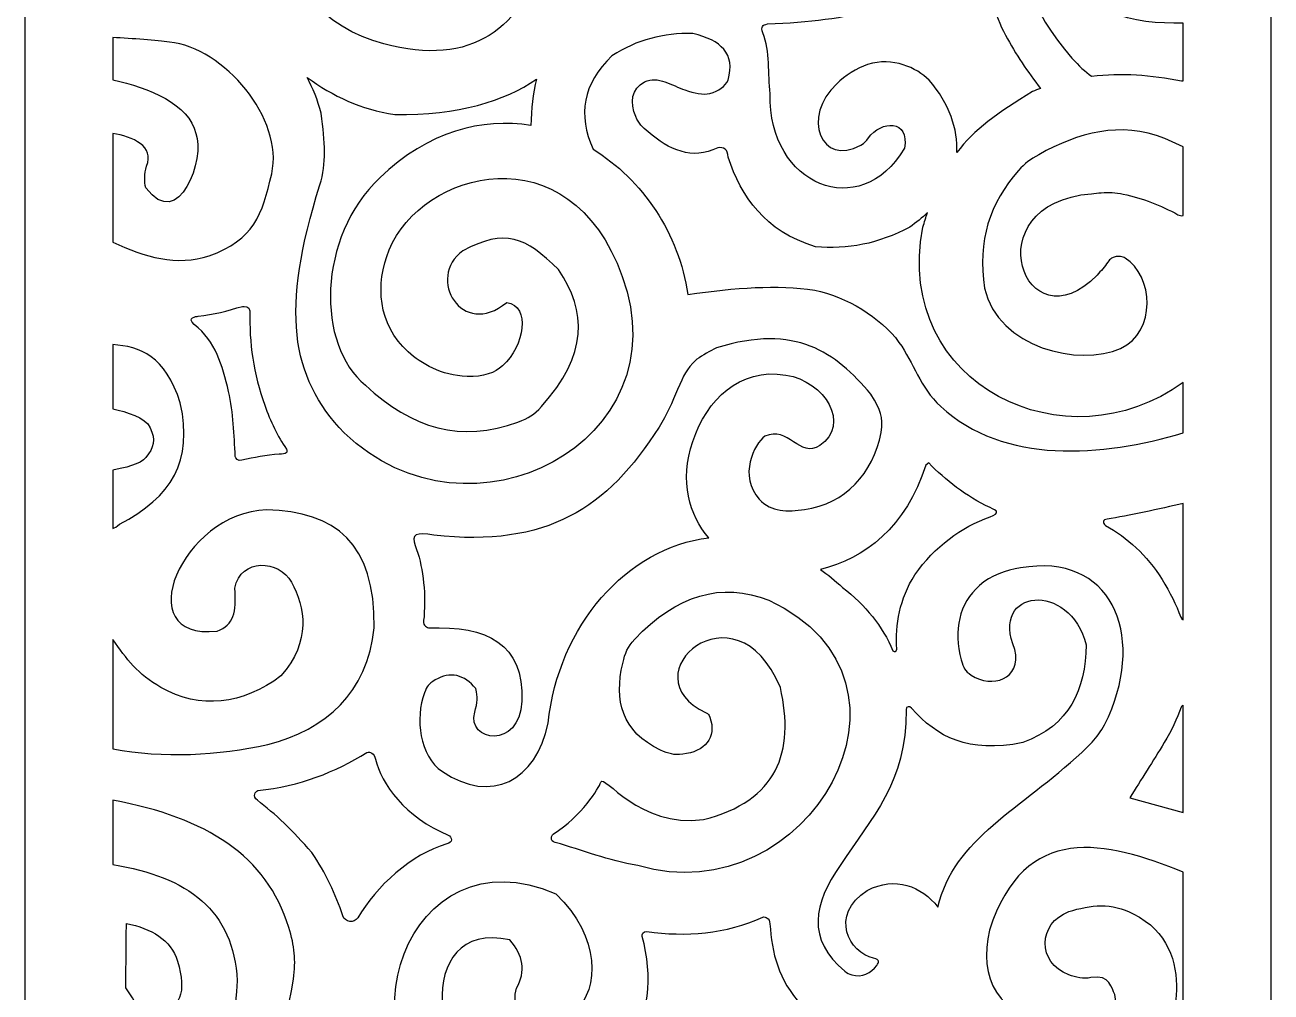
# Model space of a CAD drawing. Header units: centimetres. Extents: x 10.5 to 15.8, y -9 to 9.
# Drawn here: x 10.48 to 15.75, y -4.9 to -0.8 of the extents above; entities that cross this region are included whole.
import ezdxf

# ---------------------------------------------------------------- set-up
doc = ezdxf.new("R2010")
doc.units = ezdxf.units.CM
doc.header["$MEASUREMENT"] = 0
doc.layers.add('layer 1', color=7, linetype='Continuous')

msp = doc.modelspace()

# ---------------------------------------------------------------- linework, layer by layer
at = {"layer": 'layer 1', "color": 250, "lineweight": 30}
for points, knots in [([(10.48313, 9.00077), (10.48313, 9.00077), (15.75445, 9.00077), (15.75445, 9.00077), (15.75445, 9.00077), (15.75445, 9.00077), (15.75445, -9.00021), (15.75445, -9.00021), (15.75445, -9.00021), (15.75445, -9.00021), (10.48313, -9.00021), (10.48313, -9.00021), (10.48313, -9.00021), (10.48313, -9.00021), (10.48313, 9.00077), (10.48313, 9.00077)], [0, 0, 0, 0, 0.2, 0.2, 0.2, 0.2, 0.4, 0.4, 0.4, 0.4, 0.6, 0.6, 0.6, 0.6, 1, 1, 1, 1]), ([(11.84746, 0.63231), (11.84524, 0.63609), (11.84256, 0.63748), (11.83888, 0.63365), (11.83888, 0.63365), (11.83698, 0.61345), (11.83032, 0.59316), (11.82248, 0.57278), (11.82248, 0.57278), (11.7802, 0.47062), (11.73237, 0.41121), (11.65784, 0.32519), (11.65784, 0.32519), (11.28173, -0.02524), (11.49362, -0.75707), (12.00097, -0.88414), (12.00097, -0.88414), (12.37638, -0.98494), (12.58969, -0.81953), (12.67986, -0.49241), (12.67986, -0.49241), (12.72463, -0.03879), (12.49778, 0.04256), (12.23344, 0.07254), (12.23344, 0.07254), (12.14661, 0.06603), (12.12726, 0.06103), (12.06172, 0.02342), (12.06172, 0.02342), (11.94665, -0.0846), (11.92138, -0.20631), (12.00341, -0.31719), (12.00341, -0.31719), (12.17148, -0.46255), (12.24727, -0.2171), (12.39276, -0.25636), (12.39276, -0.25636), (12.42144, -0.26411), (12.46099, -0.31077), (12.4732, -0.3432), (12.4732, -0.3432), (12.5145, -0.45298), (12.4028, -0.58828), (12.26174, -0.63956), (12.26174, -0.63956), (12.19434, -0.66406), (12.12726, -0.65722), (12.03374, -0.64499), (12.03374, -0.64499), (11.56793, -0.46732), (11.6287, 0.07791), (11.97838, 0.29279), (11.97838, 0.29279), (12.01198, 0.31339), (11.9992, 0.31312), (11.98101, 0.3476), (11.98101, 0.3476), (11.92677, 0.45034), (11.87295, 0.52156), (11.84746, 0.63231)], [0, 0, 0, 0, 0.0625, 0.0625, 0.0625, 0.0625, 0.125, 0.125, 0.125, 0.125, 0.1875, 0.1875, 0.1875, 0.1875, 0.25, 0.25, 0.25, 0.25, 0.3125, 0.3125, 0.3125, 0.3125, 0.375, 0.375, 0.375, 0.375, 0.4375, 0.4375, 0.4375, 0.4375, 0.5, 0.5, 0.5, 0.5, 0.5625, 0.5625, 0.5625, 0.5625, 0.625, 0.625, 0.625, 0.625, 0.6875, 0.6875, 0.6875, 0.6875, 0.75, 0.75, 0.75, 0.75, 0.8125, 0.8125, 0.8125, 0.8125, 0.875, 0.875, 0.875, 0.875, 1, 1, 1, 1]), ([(15.38258, -0.36883), (15.38258, -0.36883), (15.38258, -0.54418), (15.38258, -0.54418), (15.38258, -0.54418), (15.33068, -0.5501), (15.26731, -0.55724), (15.23182, -0.55608), (15.23182, -0.55608), (15.2036, -0.55551), (15.17781, -0.53897), (15.16893, -0.50288), (15.16893, -0.50288), (15.1665, -0.47547), (15.1641, -0.44806), (15.16167, -0.42063), (15.16167, -0.42063), (15.10354, -0.22291), (14.90552, -0.283), (14.89197, -0.44363), (14.89197, -0.44363), (14.93241, -0.77955), (15.17488, -0.79881), (15.38258, -0.79709), (15.38258, -0.79709), (15.38258, -0.79709), (15.38258, -1.04076), (15.38258, -1.04076), (15.38258, -1.04076), (15.38258, -1.04076), (15.37499, -1.04076), (15.37499, -1.04076), (15.37499, -1.04076), (15.37499, -1.04076), (15.37499, -1.04168), (15.37499, -1.04168), (15.37499, -1.04168), (15.24739, -1.01522), (15.1215, -1.00609), (14.99525, -1.02164), (14.99525, -1.02164), (14.96871, -1.00276), (14.94089, -0.97782), (14.91214, -0.94518), (14.91214, -0.94518), (14.73455, -0.74364), (14.65931, -0.53509), (14.7665, -0.31413), (14.7665, -0.31413), (14.87774, -0.18587), (15.01692, -0.12278), (15.20581, -0.17579), (15.20581, -0.17579), (15.30535, -0.2221), (15.35543, -0.28947), (15.38258, -0.36883)], [0, 0, 0, 0, 0.0666667, 0.0666667, 0.0666667, 0.0666667, 0.1333333, 0.1333333, 0.1333333, 0.1333333, 0.2, 0.2, 0.2, 0.2, 0.2666667, 0.2666667, 0.2666667, 0.2666667, 0.3333333, 0.3333333, 0.3333333, 0.3333333, 0.4, 0.4, 0.4, 0.4, 0.4666667, 0.4666667, 0.4666667, 0.4666667, 0.5333333, 0.5333333, 0.5333333, 0.5333333, 0.6, 0.6, 0.6, 0.6, 0.6666667, 0.6666667, 0.6666667, 0.6666667, 0.7333333, 0.7333333, 0.7333333, 0.7333333, 0.8, 0.8, 0.8, 0.8, 0.8666667, 0.8666667, 0.8666667, 0.8666667, 1, 1, 1, 1]), ([(14.48356, -0.54631), (14.20298, -0.73165), (13.97998, -0.78649), (13.62358, -0.80015), (13.62358, -0.80015), (13.60322, -0.8052), (13.59574, -0.8111), (13.60454, -0.83809), (13.60454, -0.83809), (13.63647, -0.9181), (13.62582, -1.00995), (13.63535, -1.09566), (13.63535, -1.09566), (13.62683, -1.48342), (14.01703, -1.64342), (14.20328, -1.32623), (14.20328, -1.32623), (14.22694, -1.20205), (14.10347, -1.20882), (14.0512, -1.28186), (14.0512, -1.28186), (14.04021, -1.29721), (14.03687, -1.30301), (14.01953, -1.31277), (14.01953, -1.31277), (13.84974, -1.40836), (13.76786, -1.19165), (13.91716, -1.05324), (13.91716, -1.05324), (13.95213, -1.02083), (14.002, -0.98663), (14.04768, -0.9723), (14.04768, -0.9723), (14.15592, -0.93833), (14.25306, -0.98587), (14.30832, -1.03746), (14.30832, -1.03746), (14.39333, -1.13907), (14.43082, -1.24483), (14.42496, -1.34467), (14.42496, -1.34467), (14.49863, -1.24619), (14.59638, -1.17727), (14.74593, -1.08609), (14.74593, -1.08609), (14.75719, -1.08158), (14.76841, -1.07734), (14.77965, -1.07329), (14.77965, -1.07329), (14.7253, -1.00288), (14.67454, -0.9289), (14.63059, -0.8481), (14.63059, -0.8481), (14.58693, -0.76014), (14.55288, -0.66257), (14.52843, -0.55537), (14.52843, -0.55537), (14.52247, -0.54888), (14.5218, -0.52259), (14.48356, -0.54631)], [0, 0, 0, 0, 0.0625, 0.0625, 0.0625, 0.0625, 0.125, 0.125, 0.125, 0.125, 0.1875, 0.1875, 0.1875, 0.1875, 0.25, 0.25, 0.25, 0.25, 0.3125, 0.3125, 0.3125, 0.3125, 0.375, 0.375, 0.375, 0.375, 0.4375, 0.4375, 0.4375, 0.4375, 0.5, 0.5, 0.5, 0.5, 0.5625, 0.5625, 0.5625, 0.5625, 0.625, 0.625, 0.625, 0.625, 0.6875, 0.6875, 0.6875, 0.6875, 0.75, 0.75, 0.75, 0.75, 0.8125, 0.8125, 0.8125, 0.8125, 0.875, 0.875, 0.875, 0.875, 1, 1, 1, 1]), ([(15.38258, -2.31654), (15.38258, -2.31654), (15.38258, -2.53), (15.38258, -2.53), (15.38258, -2.53), (15.04188, -2.63288), (14.6218, -2.6647), (14.35696, -2.41841), (14.35696, -2.41841), (14.26734, -2.33509), (14.24428, -2.23581), (14.18033, -2.14721), (14.18033, -2.14721), (14.1031, -2.04032), (13.957, -1.955), (13.82405, -1.92596), (13.82405, -1.92596), (13.66413, -1.90319), (13.49102, -1.91517), (13.28677, -1.94494), (13.28677, -1.94494), (13.25066, -1.68677), (13.09537, -1.45859), (12.8865, -1.33028), (12.8865, -1.33028), (12.82234, -1.18451), (12.84106, -1.05495), (12.96625, -0.93531), (12.96625, -0.93531), (13.07267, -0.86626), (13.1832, -0.83839), (13.30907, -0.84049), (13.30907, -0.84049), (13.42754, -0.87072), (13.48954, -0.92382), (13.45737, -1.03746), (13.45737, -1.03746), (13.44462, -1.06525), (13.41908, -1.0842), (13.38073, -1.09427), (13.38073, -1.09427), (13.35137, -1.10199), (13.31393, -1.09315), (13.2752, -1.07975), (13.2752, -1.07975), (13.21961, -1.06053), (13.16159, -1.01765), (13.10439, -1.04569), (13.10439, -1.04569), (13.04735, -1.07366), (13.04245, -1.13443), (13.06678, -1.19181), (13.06678, -1.19181), (13.07991, -1.2228), (13.09455, -1.23565), (13.12, -1.25737), (13.12, -1.25737), (13.20767, -1.33225), (13.30356, -1.37806), (13.41361, -1.32434), (13.41361, -1.32434), (13.43981, -1.32064), (13.45679, -1.33017), (13.45737, -1.36325), (13.45737, -1.36325), (13.51508, -1.5324), (13.61105, -1.67662), (13.82693, -1.74251), (13.82693, -1.74251), (13.96142, -1.75623), (14.09438, -1.72997), (14.22566, -1.65985), (14.22566, -1.65985), (14.25356, -1.64058), (14.27864, -1.62001), (14.30089, -1.59836), (14.30089, -1.59836), (14.29436, -1.61792), (14.28792, -1.63839), (14.28151, -1.65993), (14.28151, -1.65993), (14.154, -2.33336), (14.89327, -2.6766), (15.38258, -2.31654)], [0, 0, 0, 0, 0.0454545, 0.0454545, 0.0454545, 0.0454545, 0.0909091, 0.0909091, 0.0909091, 0.0909091, 0.1363636, 0.1363636, 0.1363636, 0.1363636, 0.1818182, 0.1818182, 0.1818182, 0.1818182, 0.2272727, 0.2272727, 0.2272727, 0.2272727, 0.2727273, 0.2727273, 0.2727273, 0.2727273, 0.3181818, 0.3181818, 0.3181818, 0.3181818, 0.3636364, 0.3636364, 0.3636364, 0.3636364, 0.4090909, 0.4090909, 0.4090909, 0.4090909, 0.4545455, 0.4545455, 0.4545455, 0.4545455, 0.5, 0.5, 0.5, 0.5, 0.5454545, 0.5454545, 0.5454545, 0.5454545, 0.5909091, 0.5909091, 0.5909091, 0.5909091, 0.6363636, 0.6363636, 0.6363636, 0.6363636, 0.6818182, 0.6818182, 0.6818182, 0.6818182, 0.7272727, 0.7272727, 0.7272727, 0.7272727, 0.7727273, 0.7727273, 0.7727273, 0.7727273, 0.8181818, 0.8181818, 0.8181818, 0.8181818, 0.8636364, 0.8636364, 0.8636364, 0.8636364, 0.9090909, 0.9090909, 0.9090909, 0.9090909, 1, 1, 1, 1]), ([(10.85499, -1.72337), (10.85499, -1.72337), (10.85499, -1.26364), (10.85499, -1.26364), (10.85499, -1.26364), (10.9379, -1.27733), (11.03389, -1.31787), (10.99721, -1.40147), (10.99721, -1.40147), (10.98834, -1.43544), (10.98754, -1.4662), (10.99479, -1.49372), (10.99479, -1.49372), (11.13558, -1.68421), (11.24744, -1.36532), (11.20595, -1.26313), (11.20595, -1.26313), (11.17772, -1.14055), (11.00891, -1.06938), (10.85499, -1.03699), (10.85499, -1.03699), (10.85499, -1.03699), (10.85499, -0.85795), (10.85499, -0.85795), (10.85499, -0.85795), (10.93593, -0.8609), (11.04354, -0.87181), (11.09418, -0.87699), (11.09418, -0.87699), (11.32655, -0.90083), (11.57946, -1.20232), (11.52697, -1.43376), (11.52697, -1.43376), (11.48703, -1.60988), (11.45352, -1.71148), (11.26209, -1.78142), (11.26209, -1.78142), (11.12638, -1.8257), (10.99069, -1.78751), (10.85499, -1.72337)], [0, 0, 0, 0, 0.0909091, 0.0909091, 0.0909091, 0.0909091, 0.1818182, 0.1818182, 0.1818182, 0.1818182, 0.2727273, 0.2727273, 0.2727273, 0.2727273, 0.3636364, 0.3636364, 0.3636364, 0.3636364, 0.4545455, 0.4545455, 0.4545455, 0.4545455, 0.5454545, 0.5454545, 0.5454545, 0.5454545, 0.6363636, 0.6363636, 0.6363636, 0.6363636, 0.7272727, 0.7272727, 0.7272727, 0.7272727, 0.8181818, 0.8181818, 0.8181818, 0.8181818, 1, 1, 1, 1]), ([(11.67694, -1.0266), (11.70155, -1.07175), (11.7215, -1.1221), (11.73604, -1.17846), (11.73604, -1.17846), (11.7527, -1.30415), (11.7597, -1.3879), (11.73052, -1.48125), (11.73052, -1.48125), (11.5647, -2.01177), (11.60529, -2.29136), (11.83329, -2.53026), (11.83329, -2.53026), (12.36762, -3.04261), (13.26401, -2.56646), (13.01003, -1.86895), (13.01003, -1.86895), (12.78567, -1.24528), (12.15959, -1.42343), (12.02389, -1.75611), (12.02389, -1.75611), (11.96462, -1.90145), (11.97559, -2.07046), (12.10462, -2.18808), (12.10462, -2.18808), (12.15906, -2.23773), (12.24369, -2.28698), (12.3537, -2.29202), (12.3537, -2.29202), (12.42235, -2.29516), (12.47303, -2.27474), (12.50362, -2.24673), (12.50362, -2.24673), (12.59583, -2.16226), (12.6241, -1.99366), (12.5213, -1.97848), (12.5213, -1.97848), (12.33185, -2.13494), (12.17867, -1.87486), (12.33534, -1.75961), (12.33534, -1.75961), (12.51525, -1.66558), (12.59909, -1.7003), (12.74011, -1.83972), (12.74011, -1.83972), (12.86085, -2.01579), (12.86377, -2.20048), (12.66834, -2.41811), (12.66834, -2.41811), (12.63575, -2.4544), (12.6144, -2.46766), (12.5683, -2.48465), (12.5683, -2.48465), (12.33, -2.57248), (12.12066, -2.51343), (11.92333, -2.32841), (11.92333, -2.32841), (11.71502, -2.15977), (11.71914, -1.70274), (11.98402, -1.45077), (11.98402, -1.45077), (12.19052, -1.25435), (12.41747, -1.19567), (12.62369, -1.2303), (12.62369, -1.2303), (12.62491, -1.15916), (12.63166, -1.09423), (12.64667, -1.03444), (12.64667, -1.03444), (12.51103, -1.12733), (12.31832, -1.18627), (12.04718, -1.18349), (12.04718, -1.18349), (11.90424, -1.16208), (11.78645, -1.1055), (11.67694, -1.0266)], [0, 0, 0, 0, 0.05, 0.05, 0.05, 0.05, 0.1, 0.1, 0.1, 0.1, 0.15, 0.15, 0.15, 0.15, 0.2, 0.2, 0.2, 0.2, 0.25, 0.25, 0.25, 0.25, 0.3, 0.3, 0.3, 0.3, 0.35, 0.35, 0.35, 0.35, 0.4, 0.4, 0.4, 0.4, 0.45, 0.45, 0.45, 0.45, 0.5, 0.5, 0.5, 0.5, 0.55, 0.55, 0.55, 0.55, 0.6, 0.6, 0.6, 0.6, 0.65, 0.65, 0.65, 0.65, 0.7, 0.7, 0.7, 0.7, 0.75, 0.75, 0.75, 0.75, 0.8, 0.8, 0.8, 0.8, 0.85, 0.85, 0.85, 0.85, 0.9, 0.9, 0.9, 0.9, 1, 1, 1, 1]), ([(15.38258, -1.31988), (15.38258, -1.31988), (15.38258, -1.61122), (15.38258, -1.61122), (15.38258, -1.61122), (15.37568, -1.61375), (15.36608, -1.60969), (15.36032, -1.60723), (15.36032, -1.60723), (15.28849, -1.56804), (15.21137, -1.53735), (15.12896, -1.52019), (15.12896, -1.52019), (15.0961, -1.51335), (15.06935, -1.51088), (15.03597, -1.5142), (15.03597, -1.5142), (15.02204, -1.51559), (15.00853, -1.51724), (14.99536, -1.51833), (14.99536, -1.51833), (14.48935, -1.56051), (14.713, -2.17874), (15.01842, -1.86273), (15.01842, -1.86273), (15.03513, -1.84545), (15.05055, -1.8269), (15.06388, -1.80792), (15.06388, -1.80792), (15.06935, -1.8001), (15.07158, -1.79638), (15.08001, -1.7918), (15.08001, -1.7918), (15.09639, -1.7829), (15.10301, -1.7827), (15.11817, -1.7844), (15.11817, -1.7844), (15.12632, -1.7853), (15.13037, -1.78671), (15.13744, -1.79106), (15.13744, -1.79106), (15.25607, -1.86421), (15.27198, -2.10283), (15.11807, -2.17278), (15.11807, -2.17278), (14.94425, -2.25181), (14.60008, -2.17137), (14.54223, -1.91823), (14.54223, -1.91823), (14.51098, -1.71747), (14.56484, -1.55716), (14.68577, -1.42059), (14.68577, -1.42059), (14.71297, -1.38985), (14.73628, -1.37325), (14.77211, -1.35335), (14.77211, -1.35335), (14.94036, -1.26), (15.1144, -1.20999), (15.30514, -1.28544), (15.30514, -1.28544), (15.30514, -1.28544), (15.38258, -1.31988), (15.38258, -1.31988)], [0, 0, 0, 0, 0.0588235, 0.0588235, 0.0588235, 0.0588235, 0.1176471, 0.1176471, 0.1176471, 0.1176471, 0.1764706, 0.1764706, 0.1764706, 0.1764706, 0.2352941, 0.2352941, 0.2352941, 0.2352941, 0.2941176, 0.2941176, 0.2941176, 0.2941176, 0.3529412, 0.3529412, 0.3529412, 0.3529412, 0.4117647, 0.4117647, 0.4117647, 0.4117647, 0.4705882, 0.4705882, 0.4705882, 0.4705882, 0.5294118, 0.5294118, 0.5294118, 0.5294118, 0.5882353, 0.5882353, 0.5882353, 0.5882353, 0.6470588, 0.6470588, 0.6470588, 0.6470588, 0.7058824, 0.7058824, 0.7058824, 0.7058824, 0.7647059, 0.7647059, 0.7647059, 0.7647059, 0.8235294, 0.8235294, 0.8235294, 0.8235294, 0.8823529, 0.8823529, 0.8823529, 0.8823529, 1, 1, 1, 1]), ([(11.40135, -2.6462), (11.45192, -2.63405), (11.50433, -2.62524), (11.55869, -2.62017), (11.55869, -2.62017), (11.58905, -2.62178), (11.59613, -2.61265), (11.58917, -2.59903), (11.58917, -2.59903), (11.55195, -2.5436), (11.52123, -2.48185), (11.49777, -2.41355), (11.49777, -2.41355), (11.44899, -2.27991), (11.43173, -2.14981), (11.43477, -2.01463), (11.43477, -2.01463), (11.43369, -1.99366), (11.41032, -1.99494), (11.40289, -1.99495), (11.40289, -1.99495), (11.34068, -2.01394), (11.28131, -2.03036), (11.21533, -2.03657), (11.21533, -2.03657), (11.20857, -2.03808), (11.16658, -2.04151), (11.19907, -2.07205), (11.19907, -2.07205), (11.2919, -2.14375), (11.31682, -2.24274), (11.34475, -2.3552), (11.34475, -2.3552), (11.36427, -2.44618), (11.36879, -2.53829), (11.3725, -2.62999), (11.3725, -2.62999), (11.37424, -2.63684), (11.38472, -2.6513), (11.40135, -2.6462)], [0, 0, 0, 0, 0.0909091, 0.0909091, 0.0909091, 0.0909091, 0.1818182, 0.1818182, 0.1818182, 0.1818182, 0.2727273, 0.2727273, 0.2727273, 0.2727273, 0.3636364, 0.3636364, 0.3636364, 0.3636364, 0.4545455, 0.4545455, 0.4545455, 0.4545455, 0.5454545, 0.5454545, 0.5454545, 0.5454545, 0.6363636, 0.6363636, 0.6363636, 0.6363636, 0.7272727, 0.7272727, 0.7272727, 0.7272727, 0.8181818, 0.8181818, 0.8181818, 0.8181818, 1, 1, 1, 1]), ([(12.1905, -3.35531), (12.17764, -3.35076), (12.16547, -3.34441), (12.17023, -3.31413), (12.17023, -3.31413), (12.17023, -3.31413), (12.17137, -3.31066), (12.17137, -3.31066), (12.17137, -3.31066), (12.17938, -3.19168), (12.16595, -3.09145), (12.13432, -3.00713), (12.13432, -3.00713), (12.11587, -2.95977), (12.1386, -2.94869), (12.21256, -2.96303), (12.21256, -2.96303), (12.69295, -3.01586), (12.94734, -2.8495), (13.16563, -2.50594), (13.16563, -2.50594), (13.19774, -2.45342), (13.22332, -2.40013), (13.24298, -2.34666), (13.24298, -2.34666), (13.27445, -2.28371), (13.27478, -2.26494), (13.32598, -2.21896), (13.32598, -2.21896), (13.35165, -2.2013), (13.3791, -2.18499), (13.40875, -2.17042), (13.40875, -2.17042), (13.74595, -2.06628), (13.91119, -2.19034), (14.06152, -2.36596), (14.06152, -2.36596), (14.10592, -2.44165), (14.1128, -2.45623), (14.10538, -2.52913), (14.10538, -2.52913), (14.06993, -2.70146), (13.95374, -2.83076), (13.78069, -2.85417), (13.78069, -2.85417), (13.70972, -2.86377), (13.64004, -2.86688), (13.5894, -2.81118), (13.5894, -2.81118), (13.50036, -2.71326), (13.56807, -2.57713), (13.6134, -2.54458), (13.6134, -2.54458), (13.71167, -2.49789), (13.76201, -2.64084), (13.84512, -2.58409), (13.84512, -2.58409), (13.97768, -2.49359), (13.86828, -2.31224), (13.70186, -2.28547), (13.70186, -2.28547), (13.50387, -2.25362), (13.36824, -2.38993), (13.3085, -2.56603), (13.3085, -2.56603), (13.25083, -2.73598), (13.29432, -2.87864), (13.37562, -2.97415), (13.37562, -2.97415), (13.02958, -3.01474), (12.7389, -3.34653), (12.69654, -3.758), (12.69654, -3.758), (12.64627, -4.00278), (12.4543, -4.10228), (12.24894, -3.96305), (12.24894, -3.96305), (12.15226, -3.89747), (12.1336, -3.7371), (12.17296, -3.63056), (12.17296, -3.63056), (12.18417, -3.60016), (12.18912, -3.59415), (12.21915, -3.57531), (12.21915, -3.57531), (12.28058, -3.53677), (12.3435, -3.55357), (12.39019, -3.61213), (12.39019, -3.61213), (12.39885, -3.64872), (12.39785, -3.66963), (12.38565, -3.71219), (12.38565, -3.71219), (12.3505, -3.83489), (12.57638, -3.87297), (12.5847, -3.66561), (12.5847, -3.66561), (12.59485, -3.42149), (12.43758, -3.3451), (12.1905, -3.35531)], [0, 0, 0, 0, 0.0384615, 0.0384615, 0.0384615, 0.0384615, 0.0769231, 0.0769231, 0.0769231, 0.0769231, 0.1153846, 0.1153846, 0.1153846, 0.1153846, 0.1538462, 0.1538462, 0.1538462, 0.1538462, 0.1923077, 0.1923077, 0.1923077, 0.1923077, 0.2307692, 0.2307692, 0.2307692, 0.2307692, 0.2692308, 0.2692308, 0.2692308, 0.2692308, 0.3076923, 0.3076923, 0.3076923, 0.3076923, 0.3461538, 0.3461538, 0.3461538, 0.3461538, 0.3846154, 0.3846154, 0.3846154, 0.3846154, 0.4230769, 0.4230769, 0.4230769, 0.4230769, 0.4615385, 0.4615385, 0.4615385, 0.4615385, 0.5, 0.5, 0.5, 0.5, 0.5384615, 0.5384615, 0.5384615, 0.5384615, 0.5769231, 0.5769231, 0.5769231, 0.5769231, 0.6153846, 0.6153846, 0.6153846, 0.6153846, 0.6538462, 0.6538462, 0.6538462, 0.6538462, 0.6923077, 0.6923077, 0.6923077, 0.6923077, 0.7307692, 0.7307692, 0.7307692, 0.7307692, 0.7692308, 0.7692308, 0.7692308, 0.7692308, 0.8076923, 0.8076923, 0.8076923, 0.8076923, 0.8461538, 0.8461538, 0.8461538, 0.8461538, 0.8846154, 0.8846154, 0.8846154, 0.8846154, 0.9230769, 0.9230769, 0.9230769, 0.9230769, 1, 1, 1, 1]), ([(10.85499, -2.93415), (10.85499, -2.93415), (10.85499, -2.68739), (10.85499, -2.68739), (10.85499, -2.68739), (10.90219, -2.67934), (10.97265, -2.66302), (10.99463, -2.63478), (10.99463, -2.63478), (11.02865, -2.59102), (11.03711, -2.56188), (11.0128, -2.50838), (11.0128, -2.50838), (10.99255, -2.46382), (10.91217, -2.44098), (10.85499, -2.42898), (10.85499, -2.42898), (10.85499, -2.42898), (10.85499, -2.15692), (10.85499, -2.15692), (10.85499, -2.15692), (10.97086, -2.16392), (11.07591, -2.20444), (11.14052, -2.40382), (11.14052, -2.40382), (11.19472, -2.65133), (11.10476, -2.80067), (10.88316, -2.91706), (10.88316, -2.91706), (10.87093, -2.92715), (10.86182, -2.93229), (10.85499, -2.93415)], [0, 0, 0, 0, 0.1111111, 0.1111111, 0.1111111, 0.1111111, 0.2222222, 0.2222222, 0.2222222, 0.2222222, 0.3333333, 0.3333333, 0.3333333, 0.3333333, 0.4444444, 0.4444444, 0.4444444, 0.4444444, 0.5555556, 0.5555556, 0.5555556, 0.5555556, 0.6666667, 0.6666667, 0.6666667, 0.6666667, 0.7777778, 0.7777778, 0.7777778, 0.7777778, 1, 1, 1, 1]), ([(14.17144, -3.44531), (14.16734, -3.45647), (14.16182, -3.45861), (14.15491, -3.45166), (14.15491, -3.45166), (14.11016, -3.34847), (14.04005, -3.25949), (13.94134, -3.18422), (13.94134, -3.18422), (13.91051, -3.15559), (13.8793, -3.13022), (13.84788, -3.10767), (13.84788, -3.10767), (14.03297, -3.06561), (14.21266, -2.92647), (14.29373, -2.6664), (14.29373, -2.6664), (14.29373, -2.6664), (14.30646, -2.65722), (14.30646, -2.65722), (14.30646, -2.65722), (14.37848, -2.73084), (14.46148, -2.79783), (14.56603, -2.84632), (14.56603, -2.84632), (14.59724, -2.85935), (14.60836, -2.86845), (14.56585, -2.88562), (14.56585, -2.88562), (14.4439, -2.92876), (14.33167, -3.01105), (14.24768, -3.13075), (14.24768, -3.13075), (14.18343, -3.23369), (14.16374, -3.33969), (14.17144, -3.44531)], [0, 0, 0, 0, 0.1, 0.1, 0.1, 0.1, 0.2, 0.2, 0.2, 0.2, 0.3, 0.3, 0.3, 0.3, 0.4, 0.4, 0.4, 0.4, 0.5, 0.5, 0.5, 0.5, 0.6, 0.6, 0.6, 0.6, 0.7, 0.7, 0.7, 0.7, 0.8, 0.8, 0.8, 0.8, 1, 1, 1, 1]), ([(15.38258, -2.82849), (15.38258, -2.82849), (15.38258, -3.32129), (15.38258, -3.32129), (15.38258, -3.32129), (15.37946, -3.32033), (15.37581, -3.31683), (15.37221, -3.31043), (15.37221, -3.31043), (15.35346, -3.25806), (15.32712, -3.20507), (15.29314, -3.15018), (15.29314, -3.15018), (15.22912, -3.0477), (15.14604, -2.97209), (15.05463, -2.92239), (15.05463, -2.92239), (15.0402, -2.90968), (15.04198, -2.89789), (15.06168, -2.89507), (15.06168, -2.89507), (15.14625, -2.88176), (15.28621, -2.85156), (15.38258, -2.82849)], [0, 0, 0, 0, 0.1428571, 0.1428571, 0.1428571, 0.1428571, 0.2857143, 0.2857143, 0.2857143, 0.2857143, 0.4285714, 0.4285714, 0.4285714, 0.4285714, 0.5714286, 0.5714286, 0.5714286, 0.5714286, 0.7142857, 0.7142857, 0.7142857, 0.7142857, 1, 1, 1, 1]), ([(10.85499, -3.86721), (10.85499, -3.86721), (10.85499, -3.40438), (10.85499, -3.40438), (10.85499, -3.40438), (10.85499, -3.40438), (10.85566, -3.40463), (10.85566, -3.40463), (10.85566, -3.40463), (10.91135, -3.48649), (10.96182, -3.55123), (11.05823, -3.60693), (11.05823, -3.60693), (11.22204, -3.70228), (11.40547, -3.67937), (11.56603, -3.55862), (11.56603, -3.55862), (11.69522, -3.41022), (11.66794, -3.26797), (11.6108, -3.16173), (11.6108, -3.16173), (11.55929, -3.06598), (11.39448, -3.0587), (11.3715, -3.1866), (11.3715, -3.1866), (11.37799, -3.29198), (11.36746, -3.34147), (11.29612, -3.36901), (11.29612, -3.36901), (10.91666, -3.40896), (11.14772, -2.86726), (11.50516, -2.85594), (11.50516, -2.85594), (11.79569, -2.86203), (11.96753, -2.99823), (11.95984, -3.35441), (11.95984, -3.35441), (11.93258, -3.63003), (11.75738, -3.78594), (11.51007, -3.84793), (11.51007, -3.84793), (11.3017, -3.89546), (11.06725, -3.90715), (10.85499, -3.86721)], [0, 0, 0, 0, 0.0833333, 0.0833333, 0.0833333, 0.0833333, 0.1666667, 0.1666667, 0.1666667, 0.1666667, 0.25, 0.25, 0.25, 0.25, 0.3333333, 0.3333333, 0.3333333, 0.3333333, 0.4166667, 0.4166667, 0.4166667, 0.4166667, 0.5, 0.5, 0.5, 0.5, 0.5833333, 0.5833333, 0.5833333, 0.5833333, 0.6666667, 0.6666667, 0.6666667, 0.6666667, 0.75, 0.75, 0.75, 0.75, 0.8333333, 0.8333333, 0.8333333, 0.8333333, 1, 1, 1, 1]), ([(14.21147, -3.7014), (14.209, -3.68558), (14.22594, -3.68518), (14.23308, -3.69478), (14.23308, -3.69478), (14.34326, -3.81768), (14.47156, -3.88615), (14.70477, -3.84067), (14.70477, -3.84067), (14.90162, -3.76751), (14.96952, -3.61701), (14.97219, -3.42735), (14.97219, -3.42735), (14.90374, -3.15491), (14.56071, -3.18675), (14.67072, -3.4468), (14.67072, -3.4468), (14.69956, -3.5727), (14.57384, -3.61344), (14.48637, -3.55471), (14.48637, -3.55471), (14.45881, -3.5362), (14.45321, -3.52611), (14.44364, -3.49071), (14.44364, -3.49071), (14.40939, -3.36401), (14.43475, -3.25336), (14.52124, -3.17581), (14.52124, -3.17581), (14.56869, -3.13325), (14.63243, -3.11225), (14.69463, -3.1014), (14.69463, -3.1014), (15.07674, -3.03465), (15.22317, -3.37685), (15.06648, -3.7311), (15.06648, -3.7311), (15.0374, -3.79682), (15.00655, -3.83321), (14.95402, -3.88183), (14.95402, -3.88183), (14.69672, -4.11994), (14.41249, -4.24699), (14.34535, -4.53596), (14.34535, -4.53596), (14.27507, -4.44868), (14.16581, -4.40399), (14.04597, -4.46554), (14.04597, -4.46554), (13.8836, -4.57145), (13.9706, -4.7308), (14.07278, -4.75251), (14.07278, -4.75251), (14.10111, -4.75853), (14.09484, -4.77078), (14.08648, -4.78303), (14.08648, -4.78303), (14.06265, -4.8156), (14.0238, -4.83575), (13.98115, -4.8231), (13.98115, -4.8231), (13.96759, -4.81908), (13.96184, -4.81596), (13.95122, -4.80729), (13.95122, -4.80729), (13.78772, -4.67399), (13.81939, -4.51787), (13.93162, -4.36096), (13.93162, -4.36096), (14.06649, -4.15279), (14.21213, -4.01174), (14.21147, -3.7014)], [0, 0, 0, 0, 0.0526316, 0.0526316, 0.0526316, 0.0526316, 0.1052632, 0.1052632, 0.1052632, 0.1052632, 0.1578947, 0.1578947, 0.1578947, 0.1578947, 0.2105263, 0.2105263, 0.2105263, 0.2105263, 0.2631579, 0.2631579, 0.2631579, 0.2631579, 0.3157895, 0.3157895, 0.3157895, 0.3157895, 0.3684211, 0.3684211, 0.3684211, 0.3684211, 0.4210526, 0.4210526, 0.4210526, 0.4210526, 0.4736842, 0.4736842, 0.4736842, 0.4736842, 0.5263158, 0.5263158, 0.5263158, 0.5263158, 0.5789474, 0.5789474, 0.5789474, 0.5789474, 0.6315789, 0.6315789, 0.6315789, 0.6315789, 0.6842105, 0.6842105, 0.6842105, 0.6842105, 0.7368421, 0.7368421, 0.7368421, 0.7368421, 0.7894737, 0.7894737, 0.7894737, 0.7894737, 0.8421053, 0.8421053, 0.8421053, 0.8421053, 0.8947368, 0.8947368, 0.8947368, 0.8947368, 1, 1, 1, 1]), ([(12.72657, -4.26273), (12.84305, -4.29579), (12.94961, -4.339), (13.07581, -4.36094), (13.07581, -4.36094), (13.79584, -4.5723), (14.36434, -3.58078), (13.63014, -3.23771), (13.63014, -3.23771), (13.42943, -3.15982), (13.24031, -3.21495), (13.06275, -3.40308), (13.06275, -3.40308), (13.03127, -3.43643), (13.02271, -3.4601), (13.01195, -3.50537), (13.01195, -3.50537), (12.97527, -3.65984), (13.00689, -3.79568), (13.1721, -3.87199), (13.1721, -3.87199), (13.20623, -3.88774), (13.22813, -3.89428), (13.26564, -3.88983), (13.26564, -3.88983), (13.35693, -3.87898), (13.41227, -3.82118), (13.38002, -3.73274), (13.38002, -3.73274), (13.37547, -3.72026), (13.37574, -3.71996), (13.36447, -3.71466), (13.36447, -3.71466), (13.02711, -3.55654), (13.48881, -3.152), (13.67877, -3.60726), (13.67877, -3.60726), (13.74027, -3.88168), (13.66686, -4.08626), (13.35298, -4.16646), (13.35298, -4.16646), (13.07921, -4.20284), (12.93304, -3.96939), (12.91908, -4.00847), (12.91908, -4.00847), (12.91077, -4.03171), (12.84004, -4.15156), (12.71785, -4.22777), (12.71785, -4.22777), (12.71176, -4.23094), (12.70038, -4.2574), (12.72657, -4.26273)], [0, 0, 0, 0, 0.0714286, 0.0714286, 0.0714286, 0.0714286, 0.1428571, 0.1428571, 0.1428571, 0.1428571, 0.2142857, 0.2142857, 0.2142857, 0.2142857, 0.2857143, 0.2857143, 0.2857143, 0.2857143, 0.3571429, 0.3571429, 0.3571429, 0.3571429, 0.4285714, 0.4285714, 0.4285714, 0.4285714, 0.5, 0.5, 0.5, 0.5, 0.5714286, 0.5714286, 0.5714286, 0.5714286, 0.6428571, 0.6428571, 0.6428571, 0.6428571, 0.7142857, 0.7142857, 0.7142857, 0.7142857, 0.7857143, 0.7857143, 0.7857143, 0.7857143, 0.8571429, 0.8571429, 0.8571429, 0.8571429, 1, 1, 1, 1]), ([(15.38258, -3.68276), (15.38258, -3.68276), (15.38258, -4.13596), (15.38258, -4.13596), (15.38258, -4.13596), (15.38258, -4.13596), (15.15698, -4.07406), (15.15698, -4.07406), (15.15698, -4.07406), (15.20561, -3.99628), (15.25423, -3.91846), (15.30285, -3.84067), (15.30285, -3.84067), (15.33298, -3.78938), (15.35659, -3.73961), (15.37371, -3.69072), (15.37371, -3.69072), (15.37682, -3.6859), (15.37989, -3.68306), (15.38258, -3.68276)], [0, 0, 0, 0, 0.1666667, 0.1666667, 0.1666667, 0.1666667, 0.3333333, 0.3333333, 0.3333333, 0.3333333, 0.5, 0.5, 0.5, 0.5, 0.6666667, 0.6666667, 0.6666667, 0.6666667, 1, 1, 1, 1]), ([(11.89131, -4.58118), (11.96774, -4.44952), (12.11921, -4.3116), (12.26787, -4.26907), (12.26787, -4.26907), (12.29421, -4.26432), (12.29126, -4.23934), (12.27399, -4.23175), (12.27399, -4.23175), (12.0933, -4.15811), (11.98803, -4.01194), (11.96673, -3.91056), (11.96673, -3.91056), (11.96001, -3.88483), (11.94332, -3.87874), (11.9296, -3.88185), (11.9296, -3.88185), (11.79674, -3.96595), (11.6459, -4.0239), (11.4688, -4.04365), (11.4688, -4.04365), (11.4582, -4.0463), (11.44373, -4.06789), (11.46627, -4.0843), (11.46627, -4.0843), (11.54121, -4.14139), (11.61656, -4.21346), (11.69678, -4.30535), (11.69678, -4.30535), (11.75488, -4.39202), (11.79848, -4.48147), (11.82766, -4.57365), (11.82766, -4.57365), (11.8344, -4.6), (11.87756, -4.60635), (11.89131, -4.58118)], [0, 0, 0, 0, 0.1, 0.1, 0.1, 0.1, 0.2, 0.2, 0.2, 0.2, 0.3, 0.3, 0.3, 0.3, 0.4, 0.4, 0.4, 0.4, 0.5, 0.5, 0.5, 0.5, 0.6, 0.6, 0.6, 0.6, 0.7, 0.7, 0.7, 0.7, 0.8, 0.8, 0.8, 0.8, 1, 1, 1, 1]), ([(10.85499, -5.479), (10.85499, -5.479), (10.85499, -5.29514), (10.85499, -5.29514), (10.85499, -5.29514), (10.91668, -5.30524), (10.98218, -5.30781), (11.05546, -5.29472), (11.05546, -5.29472), (11.25486, -5.23688), (11.37543, -5.10015), (11.38068, -4.84815), (11.38068, -4.84815), (11.36832, -4.55138), (11.17016, -4.40632), (10.85499, -4.35677), (10.85499, -4.35677), (10.85499, -4.35677), (10.85499, -4.08416), (10.85499, -4.08416), (10.85499, -4.08416), (11.25321, -4.15852), (11.50537, -4.31866), (11.59936, -4.62262), (11.59936, -4.62262), (11.62373, -4.70144), (11.63036, -4.76007), (11.61864, -4.84064), (11.61864, -4.84064), (11.53804, -5.39478), (11.17727, -5.43178), (10.85499, -5.479)], [0, 0, 0, 0, 0.1111111, 0.1111111, 0.1111111, 0.1111111, 0.2222222, 0.2222222, 0.2222222, 0.2222222, 0.3333333, 0.3333333, 0.3333333, 0.3333333, 0.4444444, 0.4444444, 0.4444444, 0.4444444, 0.5555556, 0.5555556, 0.5555556, 0.5555556, 0.6666667, 0.6666667, 0.6666667, 0.6666667, 0.7777778, 0.7777778, 0.7777778, 0.7777778, 1, 1, 1, 1]), ([(13.76729, -4.9498), (13.66986, -4.84406), (13.64283, -4.73064), (13.63462, -4.60662), (13.63462, -4.60662), (13.63276, -4.58305), (13.61702, -4.57535), (13.60454, -4.57899), (13.60454, -4.57899), (13.45083, -4.65053), (13.27642, -4.6625), (13.11428, -4.64011), (13.11428, -4.64011), (13.09807, -4.63556), (13.09096, -4.65362), (13.09395, -4.66059), (13.09395, -4.66059), (13.19017, -4.99371), (13.01562, -5.38782), (12.54359, -5.31763), (12.54359, -5.31763), (12.18195, -5.2549), (12.12044, -4.58175), (12.53387, -4.67521), (12.53387, -4.67521), (12.59213, -4.7401), (12.60186, -4.80824), (12.56307, -4.87962), (12.56307, -4.87962), (12.51659, -5.01587), (12.72587, -5.05791), (12.81338, -4.97445), (12.81338, -4.97445), (12.9095, -4.88278), (12.9229, -4.66376), (12.72852, -4.48054), (12.72852, -4.48054), (12.10578, -4.20477), (11.7704, -5.10936), (12.33798, -5.44778), (12.33798, -5.44778), (12.86598, -5.64358), (12.96235, -5.96129), (12.93293, -6.27151), (12.93293, -6.27151), (12.92745, -6.33178), (12.91664, -6.39361), (12.89858, -6.45438), (12.89858, -6.45438), (12.89627, -6.46016), (12.89925, -6.48049), (12.92417, -6.46945), (12.92417, -6.46945), (13.04666, -6.41316), (13.17984, -6.38969), (13.30124, -6.41289), (13.30124, -6.41289), (13.31488, -6.41295), (13.30843, -6.40153), (13.30786, -6.39995), (13.30786, -6.39995), (12.93548, -6.10096), (12.84153, -5.34392), (13.39673, -5.06604), (13.39673, -5.06604), (13.5134, -5.02419), (13.63224, -4.99117), (13.75526, -4.97478), (13.75526, -4.97478), (13.76364, -4.97348), (13.77438, -4.96006), (13.76729, -4.9498)], [0, 0, 0, 0, 0.0526316, 0.0526316, 0.0526316, 0.0526316, 0.1052632, 0.1052632, 0.1052632, 0.1052632, 0.1578947, 0.1578947, 0.1578947, 0.1578947, 0.2105263, 0.2105263, 0.2105263, 0.2105263, 0.2631579, 0.2631579, 0.2631579, 0.2631579, 0.3157895, 0.3157895, 0.3157895, 0.3157895, 0.3684211, 0.3684211, 0.3684211, 0.3684211, 0.4210526, 0.4210526, 0.4210526, 0.4210526, 0.4736842, 0.4736842, 0.4736842, 0.4736842, 0.5263158, 0.5263158, 0.5263158, 0.5263158, 0.5789474, 0.5789474, 0.5789474, 0.5789474, 0.6315789, 0.6315789, 0.6315789, 0.6315789, 0.6842105, 0.6842105, 0.6842105, 0.6842105, 0.7368421, 0.7368421, 0.7368421, 0.7368421, 0.7894737, 0.7894737, 0.7894737, 0.7894737, 0.8421053, 0.8421053, 0.8421053, 0.8421053, 0.8947368, 0.8947368, 0.8947368, 0.8947368, 1, 1, 1, 1]), ([(15.38258, -4.38823), (15.38258, -4.38823), (15.38258, -5.50091), (15.38258, -5.50091), (15.38258, -5.50091), (15.36649, -5.50665), (15.35647, -5.51306), (15.34415, -5.51802), (15.34415, -5.51802), (15.13474, -5.60866), (14.91991, -5.6988), (14.73798, -5.85122), (14.73798, -5.85122), (14.71929, -5.86024), (14.71876, -5.84646), (14.71976, -5.84121), (14.71976, -5.84121), (14.78243, -5.64853), (14.77365, -5.44826), (14.75687, -5.32636), (14.75687, -5.32636), (14.75078, -5.30409), (14.7711, -5.29441), (14.77921, -5.29713), (14.77921, -5.29713), (14.85632, -5.31917), (14.93673, -5.32219), (15.02083, -5.30915), (15.02083, -5.30915), (15.23868, -5.25397), (15.34968, -5.09723), (15.35432, -4.88838), (15.35432, -4.88838), (15.35694, -4.77031), (15.32, -4.63807), (15.17157, -4.5652), (15.17157, -4.5652), (15.08079, -4.51575), (14.99002, -4.52711), (14.89926, -4.55547), (14.89926, -4.55547), (14.76816, -4.60334), (14.76332, -4.7734), (14.89926, -4.8229), (14.89926, -4.8229), (14.92662, -4.83451), (14.96303, -4.84039), (14.9922, -4.8348), (14.9922, -4.8348), (15.07591, -4.81871), (15.07889, -4.88275), (15.09377, -4.90557), (15.09377, -4.90557), (15.12278, -5.07578), (14.99094, -5.1071), (14.85064, -5.06604), (14.85064, -5.06604), (14.59631, -4.98761), (14.51491, -4.83745), (14.56374, -4.63327), (14.56374, -4.63327), (14.71003, -4.17412), (15.05784, -4.25599), (15.38258, -4.38823)], [0, 0, 0, 0, 0.0588235, 0.0588235, 0.0588235, 0.0588235, 0.1176471, 0.1176471, 0.1176471, 0.1176471, 0.1764706, 0.1764706, 0.1764706, 0.1764706, 0.2352941, 0.2352941, 0.2352941, 0.2352941, 0.2941176, 0.2941176, 0.2941176, 0.2941176, 0.3529412, 0.3529412, 0.3529412, 0.3529412, 0.4117647, 0.4117647, 0.4117647, 0.4117647, 0.4705882, 0.4705882, 0.4705882, 0.4705882, 0.5294118, 0.5294118, 0.5294118, 0.5294118, 0.5882353, 0.5882353, 0.5882353, 0.5882353, 0.6470588, 0.6470588, 0.6470588, 0.6470588, 0.7058824, 0.7058824, 0.7058824, 0.7058824, 0.7647059, 0.7647059, 0.7647059, 0.7647059, 0.8235294, 0.8235294, 0.8235294, 0.8235294, 0.8823529, 0.8823529, 0.8823529, 0.8823529, 1, 1, 1, 1]), ([(10.91226, -4.60543), (10.91145, -4.69604), (10.91064, -4.78666), (10.90982, -4.87728), (10.90982, -4.87728), (10.92511, -4.90043), (10.94039, -4.9236), (10.95568, -4.94677), (10.95568, -4.94677), (10.98332, -4.98867), (10.98307, -4.99616), (11.03557, -4.98812), (11.03557, -4.98812), (11.14196, -4.97182), (11.16878, -4.89454), (11.12827, -4.76563), (11.12827, -4.76563), (11.09996, -4.67216), (11.01824, -4.62765), (10.91226, -4.60543)], [0, 0, 0, 0, 0.1666667, 0.1666667, 0.1666667, 0.1666667, 0.3333333, 0.3333333, 0.3333333, 0.3333333, 0.5, 0.5, 0.5, 0.5, 0.6666667, 0.6666667, 0.6666667, 0.6666667, 1, 1, 1, 1])]:
    msp.add_open_spline(points, degree=3, knots=knots, dxfattribs=at)

doc.saveas('drawing.dxf')
